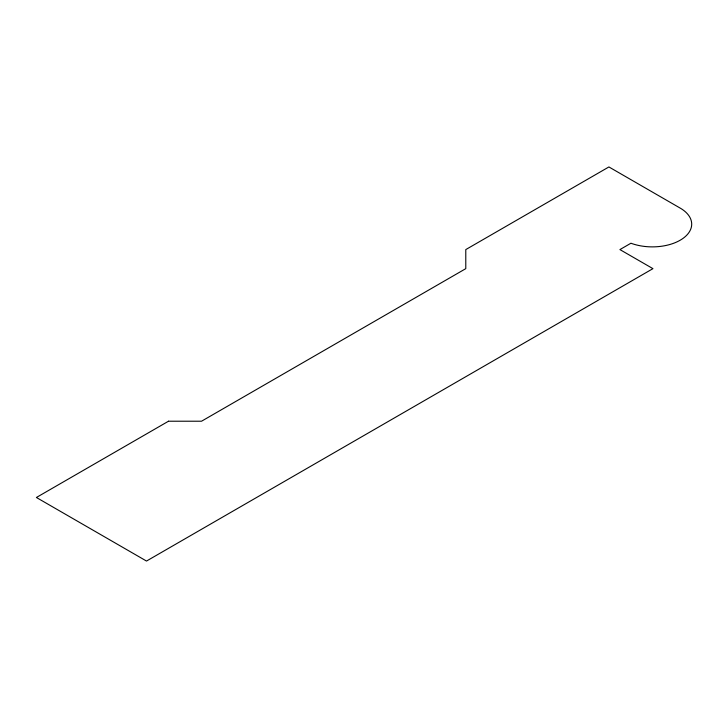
<?xml version="1.0" encoding="UTF-8"?>
<svg xmlns="http://www.w3.org/2000/svg" width="728" height="728" viewBox="0 0 728 728"><rect width="100%" height="100%" fill="white"/><g stroke="black" fill="none" stroke-linecap="round" stroke-linejoin="round"><path stroke-width="1.09" d="M168.514 421.212L36.4 497.488L146.501 561.051L652.952 268.65L619.919 249.586L630.93 243.225A39.367 22.732 0 0 0 683.264 238.211A39.367 22.732 0 0 0 679.424 207.662L608.908 166.949L465.784 249.586L465.784 268.65L201.547 421.212L168.514 421.212"/></g></svg>
